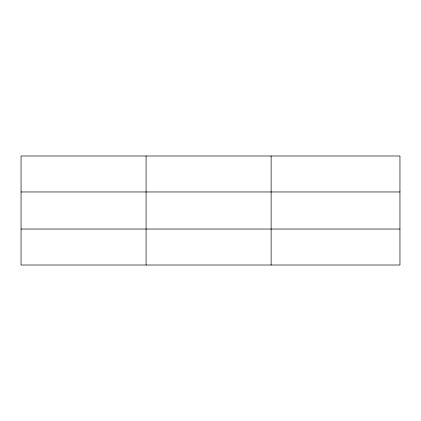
<?xml version="1.0" encoding="UTF-8"?>
<svg xmlns="http://www.w3.org/2000/svg" width="421" height="421" viewBox="0 0 421 421"><rect width="100%" height="100%" fill="white"/><g stroke="black" fill="none" stroke-linecap="round" stroke-linejoin="round"><path stroke-width="0.63" d="M146.087 155.991L146.087 265.009M271.124 155.991L271.124 265.009M399.95 191.965L399.95 155.991L21.05 155.991L21.05 265.009L399.95 265.009L399.95 191.965L21.05 191.965M21.05 229.035L399.95 229.035"/></g></svg>
